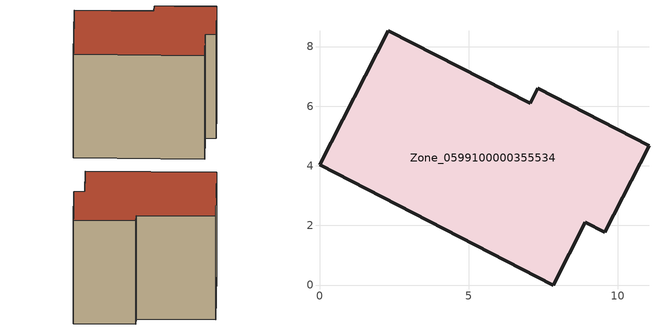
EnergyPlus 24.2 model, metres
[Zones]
Zone_0599100000355534
 floor ground (C_G): 7.84,0 0,4.03 2.3,8.52 7.06,6.09 7.32,6.59 11.05,4.67 9.57,1.77 8.92,2.1 z3.84
 wall outside (C_F): 0,4.03 7.84,0 8.92,2.1 9.57,1.77 11.05,4.67 7.32,6.59 7.06,6.09 2.3,8.52 0,4.03 z3.84:12.42
 roof outside (C_R): 9.57,1.77 11.05,4.67 7.32,6.59 7.06,6.09 2.3,8.52 0,4.03 7.84,0 8.92,2.1 z12.42
[BUILDING]
Pand.0599100000355534: North Axis=0; Terrain=City; Loads Convergence Tolerance Value=0.04; Temperature Convergence Tolerance Value=0.4; Solar Distribution=FullExterior; Maximum Number of Warmup Days=25; Minimum Number of Warmup Days=1
[Site:Location]
Rotterdam.The.Hague.AP_ZH_NLD Design_Conditions: Latitude=51.96; Longitude=4.45; Time Zone=1; Elevation=-4.5
[SITE:GROUNDTEMPERATURE:BUILDINGSURFACE]
18, 18, 18, 18, 18, 18, 18, 18, 18, 18, 18, 18
[MATERIAL] Thermal Absorptance=0.9; Solar Absorptance=0.7; Visible Absorptance=0.7
Name | Roughness | Thickness | Conductivity | Density | Specific Heat
G.TC.1992-2005 | MediumSmooth | 0.15 | 0.06 | 540 | 1210
F.TC.1992-2005 | Rough | 0.3 | 0.12 | 1920 | 840
R.TC.1992-2005 | MediumRough | 0.2 | 0.08 | 1500 | 1000
[CONSTRUCTION]
C_G: G.TC.1992-2005
C_F: F.TC.1992-2005
C_R: R.TC.1992-2005
[ZONE]
Zone_0599100000355534: Type=1; Multiplier=1; Ceiling Height=Autocalculate; Volume=Autocalculate; Floor Area=autocalculate; Part of Total Floor Area=Yes
[ZONEINFILTRATION:DESIGNFLOWRATE]
Infil_Zone_0599100000355534: Zone or ZoneList or Space or SpaceList=Zone_0599100000355534; Schedule=AlwaysOn; Design Flow Rate Calculation Method=Flow/Area; Flow Rate per Floor Area=0.0015; Constant Term Coefficient=1; Temperature Term Coefficient=0; Velocity Term Coefficient=0; Velocity Squared Term Coefficient=0
[HVACTEMPLATE:ZONE:IDEALLOADSAIRSYSTEM]
Zone_0599100000355534: Maximum Heating Supply Air Temperature=50; Minimum Cooling Supply Air Temperature=13; Maximum Heating Supply Air Humidity Ratio=0.0156; Minimum Cooling Supply Air Humidity Ratio=0.0077; Heating Limit=NoLimit; Cooling Limit=NoLimit; Dehumidification Control Type=ConstantSensibleHeatRatio; Cooling Sensible Heat Ratio=0.7; Dehumidification Setpoint=60; Humidification Control Type=None; Humidification Setpoint=30; Outdoor Air Method=None; Outdoor Air Flow Rate per Person=0.00944; Outdoor Air Flow Rate per Zone Floor Area=0; Outdoor Air Flow Rate per Zone=0; Demand Controlled Ventilation Type=None; Outdoor Air Economizer Type=NoEconomizer; Heat Recovery Type=None; Sensible Heat Recovery Effectiveness=0.7; Latent Heat Recovery Effectiveness=0.65
[ZONECONTROL:THERMOSTAT]
ThermostatControl_Zone_0599100000355534: Zone or ZoneList=Zone_0599100000355534; Control Type Schedule=DualSetpointControlType; Control 1=Thermostat_Zone_0599100000355534; Temperature Difference Between Cutout And Setpoint=0
[THERMOSTATSETPOINT:DUALSETPOINT]
Thermostat_Zone_0599100000355534: Heating Setpoint Temperature Schedule=HeatingSetpoint_Zone_0599100000355534; Cooling Setpoint Temperature Schedule=CoolingSetpoint_Zone_0599100000355534
[SCHEDULE:COMPACT]
HeatingSetpoint_Zone_0599100000355534: Through: 12/31, For: AllDays, Until: 24:00, 21
CoolingSetpoint_Zone_0599100000355534: Through: 12/31, For: AllDays, Until: 24:00, 24
DualSetpointControlType: Through: 12/31, For: AllDays, Until: 24:00, 4
AlwaysOn: Through: 12/31, For: AllDays, Until: 24:00, 1
